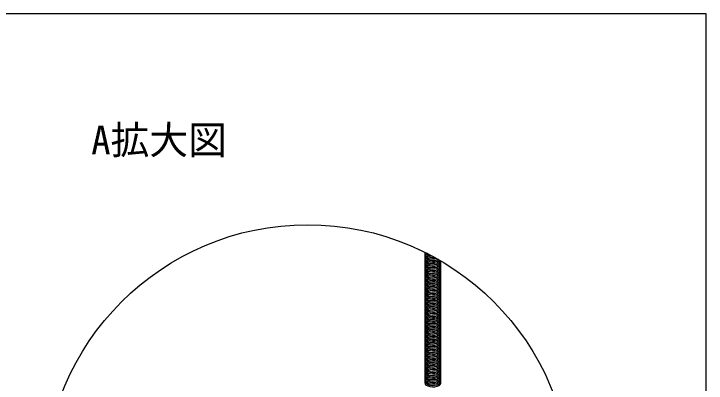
# Model space of a CAD drawing. Units: millimetres on the paper. Extents: x -142 to 140, y -97 to 98.
# Drawn here: x 45.8 to 140.3, y 48 to 98.3 of the extents above; entities that cross this region are included whole.
import ezdxf
from ezdxf.enums import TextEntityAlignment as Align

# ---------------------------------------------------------------- set-up
doc = ezdxf.new("R2010")
doc.units = ezdxf.units.MM
doc.layers.add('0-0_文字･図枠･寸法', color=7, linetype='Continuous')
doc.layers.add('0-3_天井下地', color=7, linetype='Continuous')
doc.styles.add('ＭＳ ゴシック', font='')
doc.styles.get('ＭＳ ゴシック').set_extended_font_data('MS Gothic')

msp = doc.modelspace()

# ---------------------------------------------------------------- linework, layer by layer
at = {"layer": '0-0_文字･図枠･寸法'}
msp.add_line((140.35, -24.406), (140.35, 98.344), dxfattribs=at)
msp.add_lwpolyline([(140.35, 98.344), (-141.65, 98.344), (-141.65, -96.656)], dxfattribs=at)
msp.add_circle((85.932, 33.616), 35.961, dxfattribs=at)
at = {"layer": '0-3_天井下地'}
for points in [[(103.352, 65.077), (103.273, 65.06), (102.966, 65.047), (102.666, 65.085), (102.396, 65.17), (102.178, 65.295), (102.031, 65.451), (101.966, 65.624), (101.976, 65.767)], [(103.595, 64.941), (103.561, 64.926), (103.273, 64.864), (102.966, 64.851), (102.666, 64.889), (102.396, 64.974), (102.178, 65.099), (102.031, 65.255), (101.966, 65.428), (101.976, 65.571)], [(103.791, 64.829), (103.561, 64.73), (103.273, 64.668), (102.966, 64.655), (102.666, 64.693), (102.396, 64.778), (102.178, 64.903), (102.031, 65.059), (101.966, 65.232), (101.976, 65.375)], [(103.042, 65.246), (102.966, 65.243), (102.666, 65.281), (102.396, 65.366), (102.178, 65.491), (102.031, 65.647), (101.973, 65.802)], [(102.523, 65.522), (102.396, 65.562), (102.178, 65.687), (102.158, 65.709)], [(103.807, 64.64), (103.561, 64.534), (103.273, 64.472), (102.966, 64.459), (102.666, 64.497), (102.396, 64.582), (102.178, 64.707), (102.031, 64.863), (101.966, 65.036), (101.976, 65.179)], [(103.807, 64.444), (103.561, 64.338), (103.273, 64.276), (102.966, 64.263), (102.666, 64.301), (102.396, 64.386), (102.178, 64.511), (102.031, 64.667), (101.966, 64.841), (101.976, 64.983)], [(103.807, 64.248), (103.561, 64.142), (103.273, 64.08), (102.966, 64.067), (102.666, 64.105), (102.396, 64.19), (102.178, 64.315), (102.031, 64.471), (101.966, 64.645), (101.976, 64.787)], [(103.807, 64.052), (103.561, 63.946), (103.273, 63.884), (102.966, 63.871), (102.666, 63.909), (102.396, 63.994), (102.178, 64.119), (102.031, 64.275), (101.966, 64.449), (101.976, 64.591)], [(103.807, 64.052), (103.561, 63.946), (103.273, 63.884), (102.966, 63.871), (102.666, 63.909), (102.396, 63.994), (102.178, 64.119), (102.031, 64.275), (101.966, 64.449), (101.976, 64.591)], [(103.807, 63.856), (103.561, 63.75), (103.273, 63.688), (102.966, 63.675), (102.666, 63.713), (102.396, 63.798), (102.178, 63.923), (102.031, 64.079), (101.966, 64.253), (101.976, 64.395)], [(103.807, 63.66), (103.561, 63.554), (103.273, 63.492), (102.966, 63.479), (102.666, 63.517), (102.396, 63.602), (102.178, 63.727), (102.031, 63.883), (101.966, 64.057), (101.976, 64.199)], [(103.807, 63.464), (103.561, 63.358), (103.273, 63.296), (102.966, 63.283), (102.666, 63.321), (102.396, 63.406), (102.178, 63.532), (102.031, 63.687), (101.966, 63.861), (101.976, 64.003)], [(103.807, 63.268), (103.561, 63.162), (103.273, 63.1), (102.966, 63.087), (102.666, 63.125), (102.396, 63.21), (102.178, 63.336), (102.031, 63.491), (101.966, 63.665), (101.976, 63.807)], [(103.807, 63.072), (103.561, 62.966), (103.273, 62.904), (102.966, 62.891), (102.666, 62.929), (102.396, 63.014), (102.178, 63.14), (102.031, 63.295), (101.966, 63.469), (101.976, 63.611)], [(103.807, 62.876), (103.561, 62.77), (103.273, 62.708), (102.966, 62.695), (102.666, 62.733), (102.396, 62.818), (102.178, 62.944), (102.031, 63.099), (101.966, 63.273), (101.976, 63.415)], [(103.807, 62.68), (103.561, 62.574), (103.273, 62.512), (102.966, 62.499), (102.666, 62.537), (102.396, 62.622), (102.178, 62.748), (102.031, 62.903), (101.966, 63.077), (101.976, 63.219)], [(103.807, 62.68), (103.561, 62.574), (103.273, 62.512), (102.966, 62.499), (102.666, 62.537), (102.396, 62.622), (102.178, 62.748), (102.031, 62.903), (101.966, 63.077), (101.976, 63.219)], [(103.807, 62.484), (103.561, 62.378), (103.273, 62.316), (102.966, 62.303), (102.666, 62.341), (102.396, 62.426), (102.178, 62.552), (102.031, 62.707), (101.966, 62.881), (101.976, 63.023)], [(103.807, 62.288), (103.561, 62.182), (103.273, 62.12), (102.966, 62.107), (102.666, 62.145), (102.396, 62.23), (102.178, 62.356), (102.031, 62.511), (101.966, 62.685), (101.976, 62.827)], [(103.807, 62.092), (103.561, 61.986), (103.273, 61.924), (102.966, 61.911), (102.666, 61.949), (102.396, 62.034), (102.178, 62.16), (102.031, 62.315), (101.966, 62.489), (101.976, 62.631)], [(103.807, 61.897), (103.561, 61.79), (103.273, 61.728), (102.966, 61.715), (102.666, 61.753), (102.396, 61.838), (102.178, 61.964), (102.031, 62.12), (101.966, 62.293), (101.976, 62.435)], [(103.807, 61.701), (103.561, 61.594), (103.273, 61.532), (102.966, 61.52), (102.666, 61.557), (102.396, 61.642), (102.178, 61.768), (102.031, 61.924), (101.966, 62.097), (101.976, 62.239)], [(103.807, 61.505), (103.561, 61.398), (103.273, 61.336), (102.966, 61.324), (102.666, 61.361), (102.396, 61.446), (102.178, 61.572), (102.031, 61.728), (101.966, 61.901), (101.976, 62.043)], [(103.807, 61.505), (103.561, 61.398), (103.273, 61.336), (102.966, 61.324), (102.666, 61.361), (102.396, 61.446), (102.178, 61.572), (102.031, 61.728), (101.966, 61.901), (101.976, 62.043)], [(103.807, 61.309), (103.561, 61.202), (103.273, 61.14), (102.966, 61.128), (102.666, 61.165), (102.396, 61.25), (102.178, 61.376), (102.031, 61.532), (101.966, 61.705), (101.976, 61.847)], [(103.807, 61.113), (103.561, 61.006), (103.273, 60.944), (102.966, 60.932), (102.666, 60.969), (102.396, 61.054), (102.178, 61.18), (102.031, 61.336), (101.966, 61.509), (101.976, 61.651)], [(103.807, 60.917), (103.561, 60.81), (103.273, 60.748), (102.966, 60.736), (102.666, 60.773), (102.396, 60.858), (102.178, 60.984), (102.031, 61.14), (101.966, 61.313), (101.976, 61.456)], [(103.807, 60.721), (103.561, 60.614), (103.273, 60.552), (102.966, 60.54), (102.666, 60.577), (102.396, 60.662), (102.178, 60.788), (102.031, 60.944), (101.966, 61.117), (101.976, 61.26)], [(103.807, 60.525), (103.561, 60.418), (103.273, 60.356), (102.966, 60.344), (102.666, 60.381), (102.396, 60.466), (102.178, 60.592), (102.031, 60.748), (101.966, 60.921), (101.976, 61.064)], [(103.807, 60.329), (103.561, 60.222), (103.273, 60.16), (102.966, 60.148), (102.666, 60.185), (102.396, 60.271), (102.178, 60.396), (102.031, 60.552), (101.966, 60.725), (101.976, 60.868)], [(103.807, 60.133), (103.561, 60.026), (103.273, 59.964), (102.966, 59.952), (102.666, 59.989), (102.396, 60.075), (102.178, 60.2), (102.031, 60.356), (101.966, 60.529), (101.976, 60.672)], [(103.807, 60.133), (103.561, 60.026), (103.273, 59.964), (102.966, 59.952), (102.666, 59.989), (102.396, 60.075), (102.178, 60.2), (102.031, 60.356), (101.966, 60.529), (101.976, 60.672)], [(103.807, 59.937), (103.561, 59.83), (103.273, 59.768), (102.966, 59.756), (102.666, 59.794), (102.396, 59.879), (102.178, 60.004), (102.031, 60.16), (101.966, 60.333), (101.976, 60.476)], [(103.807, 59.741), (103.561, 59.635), (103.273, 59.572), (102.966, 59.56), (102.666, 59.598), (102.396, 59.683), (102.178, 59.808), (102.031, 59.964), (101.966, 60.137), (101.976, 60.28)], [(103.807, 59.545), (103.561, 59.439), (103.273, 59.377), (102.966, 59.364), (102.666, 59.402), (102.396, 59.487), (102.178, 59.612), (102.031, 59.768), (101.966, 59.941), (101.976, 60.084)], [(103.807, 59.349), (103.561, 59.243), (103.273, 59.181), (102.966, 59.168), (102.666, 59.206), (102.396, 59.291), (102.178, 59.416), (102.031, 59.572), (101.966, 59.745), (101.976, 59.888)], [(103.807, 59.153), (103.561, 59.047), (103.273, 58.985), (102.966, 58.972), (102.666, 59.01), (102.396, 59.095), (102.178, 59.22), (102.031, 59.376), (101.966, 59.549), (101.976, 59.692)], [(103.807, 58.957), (103.561, 58.851), (103.273, 58.789), (102.966, 58.776), (102.666, 58.814), (102.396, 58.899), (102.178, 59.024), (102.031, 59.18), (101.966, 59.353), (101.976, 59.496)], [(103.807, 58.957), (103.561, 58.851), (103.273, 58.789), (102.966, 58.776), (102.666, 58.814), (102.396, 58.899), (102.178, 59.024), (102.031, 59.18), (101.966, 59.353), (101.976, 59.496)], [(103.807, 58.761), (103.561, 58.655), (103.273, 58.593), (102.966, 58.58), (102.666, 58.618), (102.396, 58.703), (102.178, 58.828), (102.031, 58.984), (101.966, 59.157), (101.976, 59.3)], [(103.807, 58.565), (103.561, 58.459), (103.273, 58.397), (102.966, 58.384), (102.666, 58.422), (102.396, 58.507), (102.178, 58.632), (102.031, 58.788), (101.966, 58.961), (101.976, 59.104)], [(103.807, 58.369), (103.561, 58.263), (103.273, 58.201), (102.966, 58.188), (102.666, 58.226), (102.396, 58.311), (102.178, 58.436), (102.031, 58.592), (101.966, 58.765), (101.976, 58.908)], [(103.807, 58.173), (103.561, 58.067), (103.273, 58.005), (102.966, 57.992), (102.666, 58.03), (102.396, 58.115), (102.178, 58.24), (102.031, 58.396), (101.966, 58.569), (101.976, 58.712)], [(103.807, 57.977), (103.561, 57.871), (103.273, 57.809), (102.966, 57.796), (102.666, 57.834), (102.396, 57.919), (102.178, 58.044), (102.031, 58.2), (101.966, 58.374), (101.976, 58.516)], [(103.807, 57.781), (103.561, 57.675), (103.273, 57.613), (102.966, 57.6), (102.666, 57.638), (102.396, 57.723), (102.178, 57.848), (102.031, 58.004), (101.966, 58.178), (101.976, 58.32)], [(103.807, 57.585), (103.561, 57.479), (103.273, 57.417), (102.966, 57.404), (102.666, 57.442), (102.396, 57.527), (102.178, 57.652), (102.031, 57.808), (101.966, 57.982), (101.976, 58.124)], [(103.807, 57.585), (103.561, 57.479), (103.273, 57.417), (102.966, 57.404), (102.666, 57.442), (102.396, 57.527), (102.178, 57.652), (102.031, 57.808), (101.966, 57.982), (101.976, 58.124)], [(103.807, 57.389), (103.561, 57.283), (103.273, 57.221), (102.966, 57.208), (102.666, 57.246), (102.396, 57.331), (102.178, 57.456), (102.031, 57.612), (101.966, 57.786), (101.976, 57.928)], [(103.807, 57.193), (103.561, 57.087), (103.273, 57.025), (102.966, 57.012), (102.666, 57.05), (102.396, 57.135), (102.178, 57.26), (102.031, 57.416), (101.966, 57.59), (101.976, 57.732)], [(103.807, 56.997), (103.561, 56.891), (103.273, 56.829), (102.966, 56.816), (102.666, 56.854), (102.396, 56.939), (102.178, 57.065), (102.031, 57.22), (101.966, 57.394), (101.976, 57.536)], [(103.807, 56.801), (103.561, 56.695), (103.273, 56.633), (102.966, 56.62), (102.666, 56.658), (102.396, 56.743), (102.178, 56.869), (102.031, 57.024), (101.966, 57.198), (101.976, 57.34)], [(103.807, 56.605), (103.561, 56.499), (103.273, 56.437), (102.966, 56.424), (102.666, 56.462), (102.396, 56.547), (102.178, 56.673), (102.031, 56.828), (101.966, 57.002), (101.976, 57.144)], [(103.807, 56.409), (103.561, 56.303), (103.273, 56.241), (102.966, 56.228), (102.666, 56.266), (102.396, 56.351), (102.178, 56.477), (102.031, 56.632), (101.966, 56.806), (101.976, 56.948)], [(103.807, 56.409), (103.561, 56.303), (103.273, 56.241), (102.966, 56.228), (102.666, 56.266), (102.396, 56.351), (102.178, 56.477), (102.031, 56.632), (101.966, 56.806), (101.976, 56.948)], [(103.807, 56.213), (103.561, 56.107), (103.273, 56.045), (102.966, 56.032), (102.666, 56.07), (102.396, 56.155), (102.178, 56.281), (102.031, 56.436), (101.966, 56.61), (101.976, 56.752)], [(103.807, 56.017), (103.561, 55.911), (103.273, 55.849), (102.966, 55.836), (102.666, 55.874), (102.396, 55.959), (102.178, 56.085), (102.031, 56.24), (101.966, 56.414), (101.976, 56.556)], [(103.807, 55.821), (103.561, 55.715), (103.273, 55.653), (102.966, 55.64), (102.666, 55.678), (102.396, 55.763), (102.178, 55.889), (102.031, 56.044), (101.966, 56.218), (101.976, 56.36)], [(103.807, 55.625), (103.561, 55.519), (103.273, 55.457), (102.966, 55.444), (102.666, 55.482), (102.396, 55.567), (102.178, 55.693), (102.031, 55.848), (101.966, 56.022), (101.976, 56.164)], [(103.807, 55.43), (103.561, 55.323), (103.273, 55.261), (102.966, 55.248), (102.666, 55.286), (102.396, 55.371), (102.178, 55.497), (102.031, 55.652), (101.966, 55.826), (101.976, 55.968)], [(103.807, 55.234), (103.561, 55.127), (103.273, 55.065), (102.966, 55.053), (102.666, 55.09), (102.396, 55.175), (102.178, 55.301), (102.031, 55.457), (101.966, 55.63), (101.976, 55.772)], [(103.807, 55.038), (103.561, 54.931), (103.273, 54.869), (102.966, 54.857), (102.666, 54.894), (102.396, 54.979), (102.178, 55.105), (102.031, 55.261), (101.966, 55.434), (101.976, 55.576)], [(103.807, 55.038), (103.561, 54.931), (103.273, 54.869), (102.966, 54.857), (102.666, 54.894), (102.396, 54.979), (102.178, 55.105), (102.031, 55.261), (101.966, 55.434), (101.976, 55.576)], [(103.807, 54.842), (103.561, 54.735), (103.273, 54.673), (102.966, 54.661), (102.666, 54.698), (102.396, 54.783), (102.178, 54.909), (102.031, 55.065), (101.966, 55.238), (101.976, 55.38)], [(103.807, 54.646), (103.561, 54.539), (103.273, 54.477), (102.966, 54.465), (102.666, 54.502), (102.396, 54.587), (102.178, 54.713), (102.031, 54.869), (101.966, 55.042), (101.976, 55.184)], [(103.807, 54.45), (103.561, 54.343), (103.273, 54.281), (102.966, 54.269), (102.666, 54.306), (102.396, 54.391), (102.178, 54.517), (102.031, 54.673), (101.966, 54.846), (101.976, 54.989)], [(103.807, 54.254), (103.561, 54.147), (103.273, 54.085), (102.966, 54.073), (102.666, 54.11), (102.396, 54.195), (102.178, 54.321), (102.031, 54.477), (101.966, 54.65), (101.976, 54.793)], [(103.807, 54.058), (103.561, 53.951), (103.273, 53.889), (102.966, 53.877), (102.666, 53.914), (102.396, 53.999), (102.178, 54.125), (102.031, 54.281), (101.966, 54.454), (101.976, 54.597)], [(103.807, 53.862), (103.561, 53.755), (103.273, 53.693), (102.966, 53.681), (102.666, 53.718), (102.396, 53.804), (102.178, 53.929), (102.031, 54.085), (101.966, 54.258), (101.976, 54.401)], [(103.807, 53.862), (103.561, 53.755), (103.273, 53.693), (102.966, 53.681), (102.666, 53.718), (102.396, 53.804), (102.178, 53.929), (102.031, 54.085), (101.966, 54.258), (101.976, 54.401)], [(103.807, 53.666), (103.561, 53.559), (103.273, 53.497), (102.966, 53.485), (102.666, 53.522), (102.396, 53.608), (102.178, 53.733), (102.031, 53.889), (101.966, 54.062), (101.976, 54.205)], [(103.807, 53.47), (103.561, 53.363), (103.273, 53.301), (102.966, 53.289), (102.666, 53.327), (102.396, 53.412), (102.178, 53.537), (102.031, 53.693), (101.966, 53.866), (101.976, 54.009)], [(103.807, 53.274), (103.561, 53.167), (103.273, 53.105), (102.966, 53.093), (102.666, 53.131), (102.396, 53.216), (102.178, 53.341), (102.031, 53.497), (101.966, 53.67), (101.976, 53.813)], [(103.807, 53.078), (103.561, 52.972), (103.273, 52.91), (102.966, 52.897), (102.666, 52.935), (102.396, 53.02), (102.178, 53.145), (102.031, 53.301), (101.966, 53.474), (101.976, 53.617)], [(103.807, 52.882), (103.561, 52.776), (103.273, 52.714), (102.966, 52.701), (102.666, 52.739), (102.396, 52.824), (102.178, 52.949), (102.031, 53.105), (101.966, 53.278), (101.976, 53.421)], [(103.807, 52.686), (103.561, 52.58), (103.273, 52.518), (102.966, 52.505), (102.666, 52.543), (102.396, 52.628), (102.178, 52.753), (102.031, 52.909), (101.966, 53.082), (101.976, 53.225)], [(103.807, 52.49), (103.561, 52.384), (103.273, 52.322), (102.966, 52.309), (102.666, 52.347), (102.396, 52.432), (102.178, 52.557), (102.031, 52.713), (101.966, 52.886), (101.976, 53.029)], [(103.807, 52.49), (103.561, 52.384), (103.273, 52.322), (102.966, 52.309), (102.666, 52.347), (102.396, 52.432), (102.178, 52.557), (102.031, 52.713), (101.966, 52.886), (101.976, 53.029)], [(103.807, 52.294), (103.561, 52.188), (103.273, 52.126), (102.966, 52.113), (102.666, 52.151), (102.396, 52.236), (102.178, 52.361), (102.031, 52.517), (101.966, 52.69), (101.976, 52.833)], [(103.807, 52.098), (103.561, 51.992), (103.273, 51.93), (102.966, 51.917), (102.666, 51.955), (102.396, 52.04), (102.178, 52.165), (102.031, 52.321), (101.966, 52.494), (101.976, 52.637)], [(103.807, 51.902), (103.561, 51.796), (103.273, 51.734), (102.966, 51.721), (102.666, 51.759), (102.396, 51.844), (102.178, 51.969), (102.031, 52.125), (101.966, 52.298), (101.976, 52.441)], [(103.807, 51.706), (103.561, 51.6), (103.273, 51.538), (102.966, 51.525), (102.666, 51.563), (102.396, 51.648), (102.178, 51.773), (102.031, 51.929), (101.966, 52.102), (101.976, 52.245)], [(103.807, 51.51), (103.561, 51.404), (103.273, 51.342), (102.966, 51.329), (102.666, 51.367), (102.396, 51.452), (102.178, 51.577), (102.031, 51.733), (101.966, 51.907), (101.976, 52.049)], [(103.807, 51.314), (103.561, 51.208), (103.273, 51.146), (102.966, 51.133), (102.666, 51.171), (102.396, 51.256), (102.178, 51.381), (102.031, 51.537), (101.966, 51.711), (101.976, 51.853)], [(103.807, 51.314), (103.561, 51.208), (103.273, 51.146), (102.966, 51.133), (102.666, 51.171), (102.396, 51.256), (102.178, 51.381), (102.031, 51.537), (101.966, 51.711), (101.976, 51.853)], [(103.807, 51.118), (103.561, 51.012), (103.273, 50.95), (102.966, 50.937), (102.666, 50.975), (102.396, 51.06), (102.178, 51.185), (102.031, 51.341), (101.966, 51.515), (101.976, 51.657)], [(103.807, 50.922), (103.561, 50.816), (103.273, 50.754), (102.966, 50.741), (102.666, 50.779), (102.396, 50.864), (102.178, 50.989), (102.031, 51.145), (101.966, 51.319), (101.976, 51.461)], [(103.807, 50.726), (103.561, 50.62), (103.273, 50.558), (102.966, 50.545), (102.666, 50.583), (102.396, 50.668), (102.178, 50.793), (102.031, 50.949), (101.966, 51.123), (101.976, 51.265)], [(103.807, 50.53), (103.561, 50.424), (103.273, 50.362), (102.966, 50.349), (102.666, 50.387), (102.396, 50.472), (102.178, 50.597), (102.031, 50.753), (101.966, 50.927), (101.976, 51.069)], [(103.807, 50.334), (103.561, 50.228), (103.273, 50.166), (102.966, 50.153), (102.666, 50.191), (102.396, 50.276), (102.178, 50.402), (102.031, 50.557), (101.966, 50.731), (101.976, 50.873)], [(103.807, 50.138), (103.561, 50.032), (103.273, 49.97), (102.966, 49.957), (102.666, 49.995), (102.396, 50.08), (102.178, 50.206), (102.031, 50.361), (101.966, 50.535), (101.976, 50.677)], [(103.807, 49.942), (103.561, 49.836), (103.273, 49.774), (102.966, 49.761), (102.666, 49.799), (102.396, 49.884), (102.178, 50.01), (102.031, 50.165), (101.966, 50.339), (101.976, 50.481)], [(103.807, 49.942), (103.561, 49.836), (103.273, 49.774), (102.966, 49.761), (102.666, 49.799), (102.396, 49.884), (102.178, 50.01), (102.031, 50.165), (101.966, 50.339), (101.976, 50.481)], [(103.807, 49.746), (103.561, 49.64), (103.273, 49.578), (102.966, 49.565), (102.666, 49.603), (102.396, 49.688), (102.178, 49.814), (102.031, 49.969), (101.966, 50.143), (101.976, 50.285)], [(103.807, 49.55), (103.561, 49.444), (103.273, 49.382), (102.966, 49.369), (102.666, 49.407), (102.396, 49.492), (102.178, 49.618), (102.031, 49.773), (101.966, 49.947), (101.976, 50.089)], [(103.807, 49.354), (103.561, 49.248), (103.273, 49.186), (102.966, 49.173), (102.666, 49.211), (102.396, 49.296), (102.178, 49.422), (102.031, 49.577), (101.966, 49.751), (101.976, 49.893)], [(103.807, 49.158), (103.561, 49.052), (103.273, 48.99), (102.966, 48.977), (102.666, 49.015), (102.396, 49.1), (102.178, 49.226), (102.031, 49.381), (101.966, 49.555), (101.976, 49.697)], [(103.807, 48.963), (103.561, 48.856), (103.273, 48.794), (102.966, 48.781), (102.666, 48.819), (102.396, 48.904), (102.178, 49.03), (102.031, 49.185), (101.966, 49.359), (101.976, 49.501)], [(103.807, 48.767), (103.561, 48.66), (103.273, 48.598), (102.966, 48.586), (102.666, 48.623), (102.396, 48.708), (102.178, 48.834), (102.031, 48.99), (101.966, 49.163), (101.976, 49.305)], [(103.807, 48.767), (103.561, 48.66), (103.273, 48.598), (102.966, 48.586), (102.666, 48.623), (102.396, 48.708), (102.178, 48.834), (102.031, 48.99), (101.966, 49.163), (101.976, 49.305)], [(103.807, 48.571), (103.561, 48.464), (103.273, 48.402), (102.966, 48.39), (102.666, 48.427), (102.396, 48.512), (102.178, 48.638), (102.031, 48.794), (101.966, 48.967), (101.976, 49.109)], [(103.807, 48.375), (103.561, 48.268), (103.273, 48.206), (102.966, 48.194), (102.666, 48.231), (102.396, 48.316), (102.178, 48.442), (102.031, 48.598), (101.966, 48.771), (101.976, 48.913)], [(103.807, 48.179), (103.561, 48.072), (103.273, 48.01), (102.966, 47.998), (102.666, 48.035), (102.396, 48.12), (102.178, 48.246), (102.031, 48.402), (101.966, 48.575), (101.976, 48.717)], [(103.807, 47.983), (103.561, 47.876), (103.273, 47.814), (102.966, 47.802), (102.666, 47.839), (102.396, 47.924), (102.178, 48.05), (102.031, 48.206), (101.966, 48.379), (101.976, 48.522)], [(103.807, 47.787), (103.561, 47.68), (103.273, 47.618), (102.966, 47.606), (102.666, 47.643), (102.396, 47.728), (102.178, 47.854), (102.031, 48.01), (101.966, 48.183), (101.976, 48.326)], [(103.807, 47.591), (103.561, 47.484), (103.273, 47.422), (102.966, 47.41), (102.666, 47.447), (102.396, 47.532), (102.178, 47.658), (102.031, 47.814), (101.966, 47.987), (101.976, 48.13)]]:
    msp.add_lwpolyline(points, dxfattribs=at)
for centre, end in [((103.636, 65.091), 312.05986), ((103.636, 64.895), 332.48871), ((103.636, 64.699), 353.26391), ((103.636, 64.503), 10.56015), ((103.636, 64.503), 10.56015), ((103.636, 64.307), 10.56015), ((103.636, 64.111), 10.56015), ((103.636, 63.915), 10.56015), ((103.636, 63.719), 10.56015), ((103.636, 63.523), 10.56015), ((103.636, 63.327), 10.56015), ((103.636, 63.131), 10.56015), ((103.636, 63.131), 10.56015), ((103.636, 62.935), 10.56015), ((103.636, 62.739), 10.56015), ((103.636, 62.543), 10.56015), ((103.636, 62.347), 10.56015), ((103.636, 62.151), 10.56015), ((103.636, 61.955), 10.56015), ((103.636, 61.955), 10.56015), ((103.636, 61.759), 10.56015), ((103.636, 61.563), 10.56015), ((103.636, 61.367), 10.56015), ((103.636, 61.171), 10.56015), ((103.636, 60.975), 10.56015), ((103.636, 60.779), 10.56015), ((103.636, 60.583), 10.56015), ((103.636, 60.583), 10.56015), ((103.636, 60.387), 10.56015), ((103.636, 60.191), 10.56015), ((103.636, 59.995), 10.56015), ((103.636, 59.799), 10.56015), ((103.636, 59.603), 10.56015), ((103.636, 59.408), 10.56015), ((103.636, 59.408), 10.56015), ((103.636, 59.212), 10.56015), ((103.636, 59.016), 10.56015), ((103.636, 58.82), 10.56015), ((103.636, 58.624), 10.56015), ((103.636, 58.428), 10.56015), ((103.636, 58.232), 10.56015), ((103.636, 58.036), 10.56015), ((103.636, 58.036), 10.56015), ((103.636, 57.84), 10.56015), ((103.636, 57.644), 10.56015), ((103.636, 57.448), 10.56015), ((103.636, 57.252), 10.56015), ((103.636, 57.056), 10.56015), ((103.636, 56.86), 10.56015), ((103.636, 56.86), 10.56015), ((103.636, 56.664), 10.56015), ((103.636, 56.468), 10.56015), ((103.636, 56.272), 10.56015), ((103.636, 56.076), 10.56015), ((103.636, 55.88), 10.56015), ((103.636, 55.684), 10.56015), ((103.636, 55.488), 10.56015), ((103.636, 55.488), 10.56015), ((103.636, 55.292), 10.56015), ((103.636, 55.096), 10.56015), ((103.636, 54.9), 10.56015), ((103.636, 54.704), 10.56015), ((103.636, 54.508), 10.56015), ((103.636, 54.312), 10.56015), ((103.636, 54.312), 10.56015), ((103.636, 54.116), 10.56015), ((103.636, 53.92), 10.56015), ((103.636, 53.724), 10.56015), ((103.636, 53.528), 10.56015), ((103.636, 53.332), 10.56015), ((103.636, 53.136), 10.56015), ((103.636, 52.941), 10.56015), ((103.636, 52.941), 10.56015), ((103.636, 52.745), 10.56015), ((103.636, 52.549), 10.56015), ((103.636, 52.353), 10.56015), ((103.636, 52.157), 10.56015), ((103.636, 51.961), 10.56015), ((103.636, 51.765), 10.56015), ((103.636, 51.765), 10.56015), ((103.636, 51.569), 10.56015), ((103.636, 51.373), 10.56015), ((103.636, 51.177), 10.56015), ((103.636, 50.981), 10.56015), ((103.636, 50.785), 10.56015), ((103.636, 50.589), 10.56015), ((103.636, 50.393), 10.56015), ((103.636, 50.393), 10.56015), ((103.636, 50.197), 10.56015), ((103.636, 50.001), 10.56015), ((103.636, 49.805), 10.56015), ((103.636, 49.609), 10.56015), ((103.636, 49.413), 10.56015), ((103.636, 49.217), 10.56015), ((103.636, 49.217), 10.56015), ((103.636, 49.021), 10.56015), ((103.636, 48.825), 10.56015), ((103.636, 48.629), 10.56015), ((103.636, 48.433), 10.56015), ((103.636, 48.237), 10.56015), ((103.636, 48.041), 10.56015)]:
    msp.add_arc(centre, 0.482, 290.75636, end, dxfattribs=at)

# ---------------------------------------------------------------- texts
at = {"layer": '0-0_文字･図枠･寸法', "style": 'ＭＳ ゴシック'}
msp.add_text('A拡大図', height=3.88, dxfattribs=at).set_placement((56.387, 78.033), align=Align.BOTTOM_LEFT)

doc.saveas('drawing.dxf')
